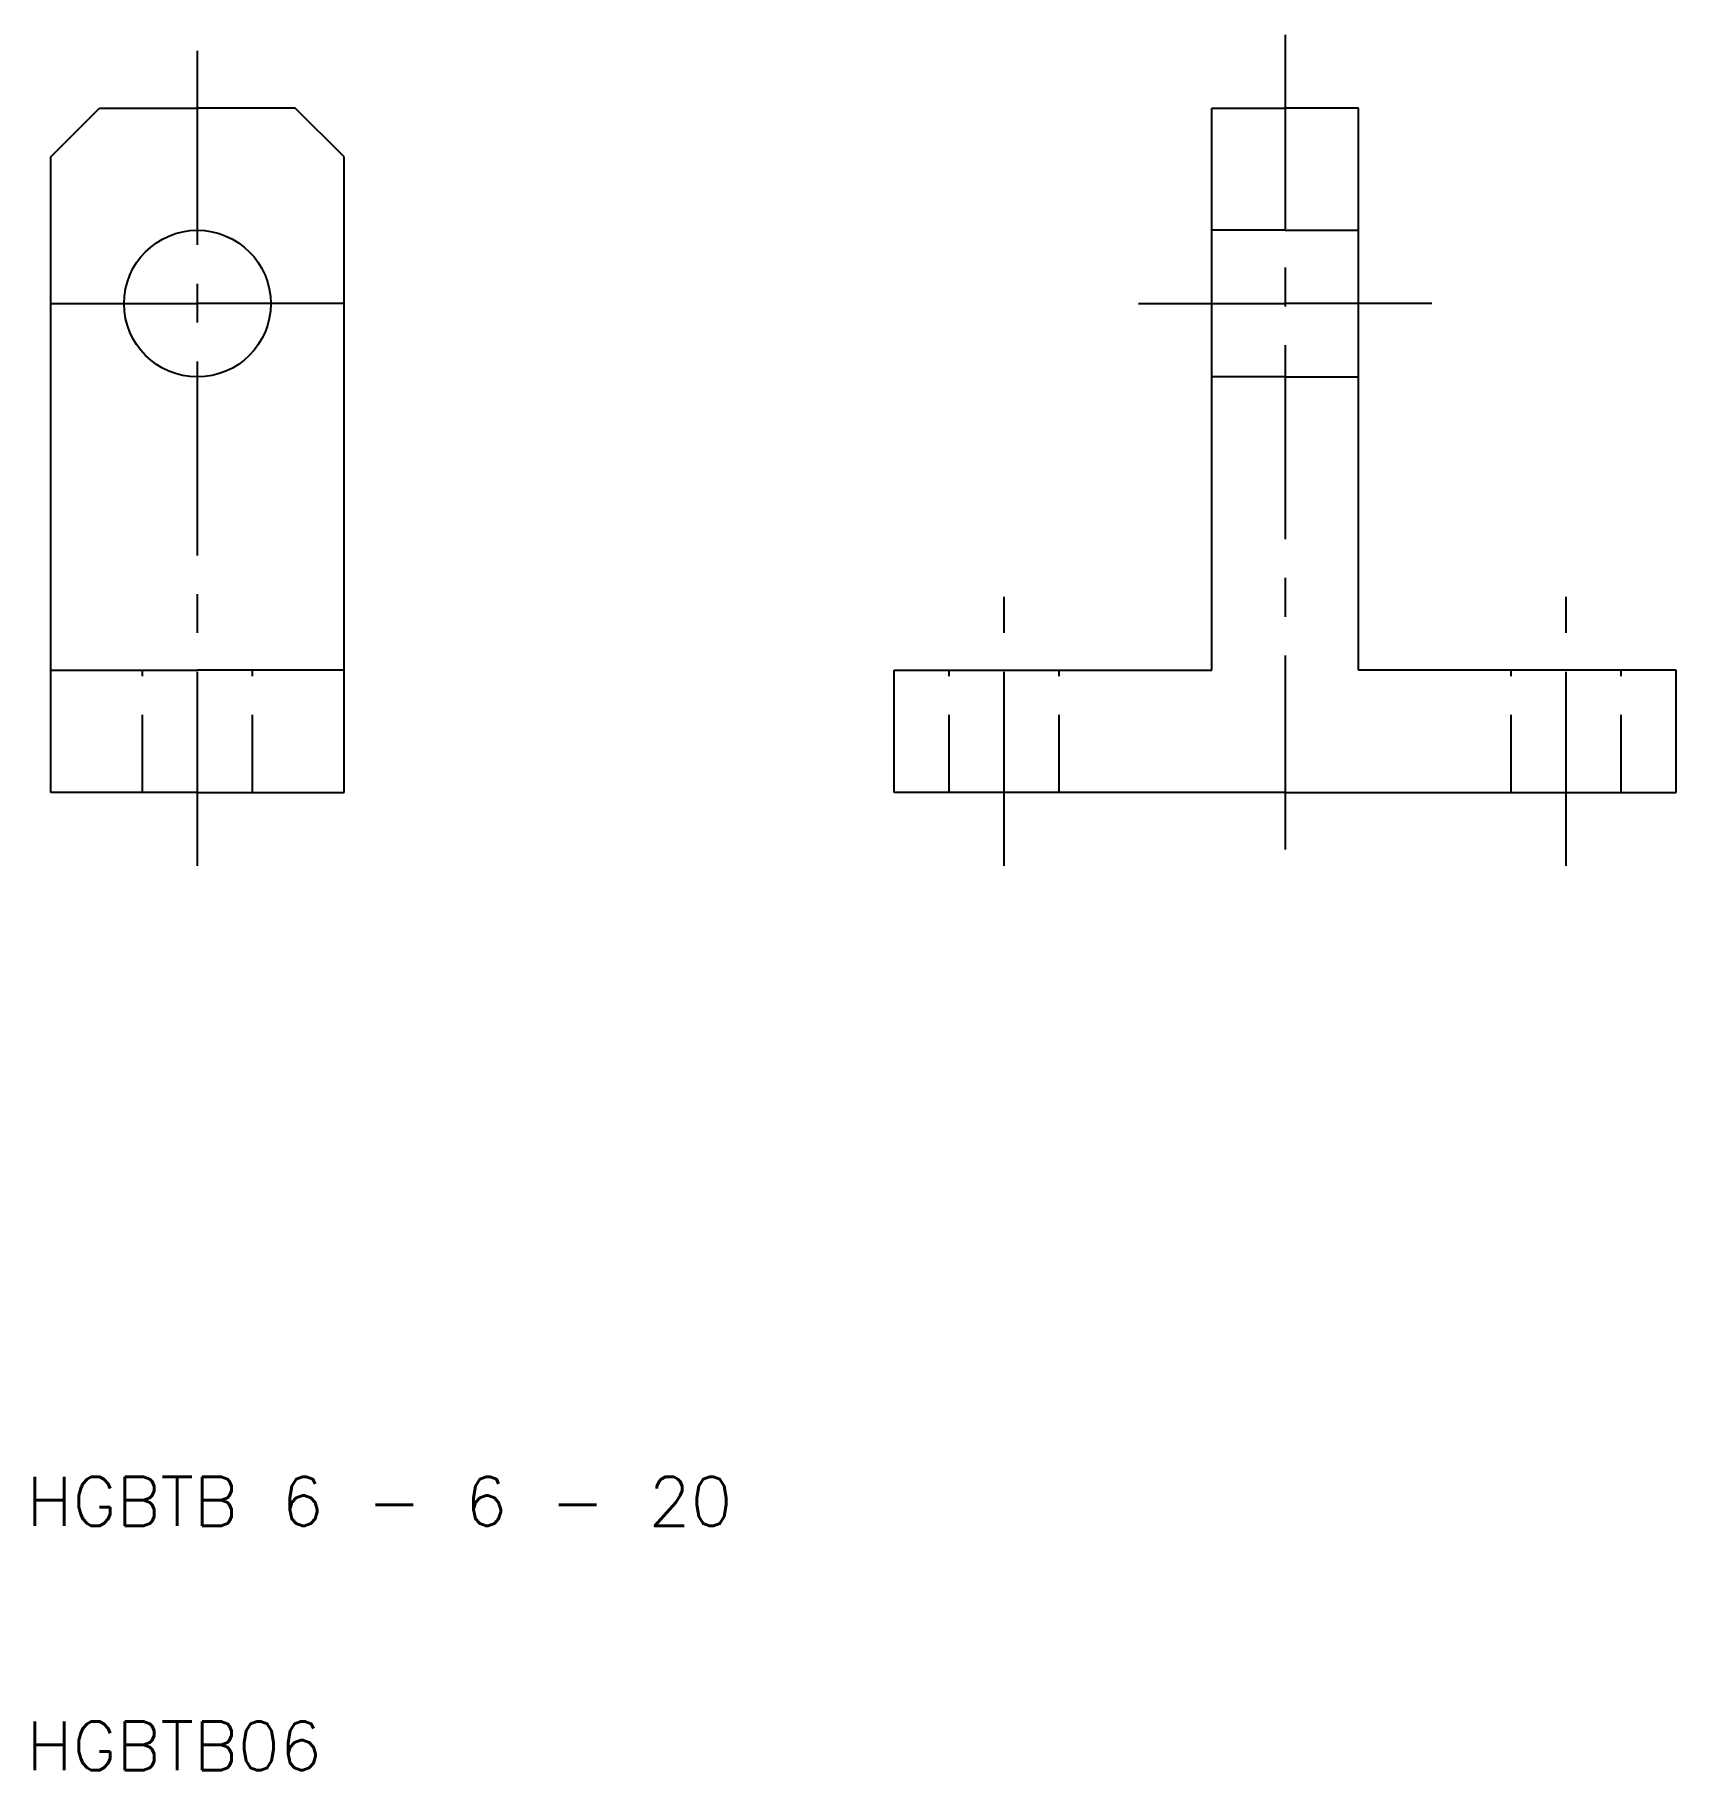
# Model space of a CAD drawing. Extents: x 10.3 to 77.5, y 10 to 81.
import ezdxf

# ---------------------------------------------------------------- set-up
doc = ezdxf.new("R2010")
doc.units = 0
doc.header["$LTSCALE"] = 0.25
doc.linetypes.add('CENTER', pattern=[50.8, 31.75, -6.35, 6.35, -6.35])
doc.linetypes.add('DASHED', pattern=[19.05, 12.7, -6.35])
doc.layers.get('0').update_dxf_attribs({"linetype": 'CONTINUOUS'})
doc.layers.add('CENTER', color=1, linetype='CENTER')
doc.styles.get("Standard").update_dxf_attribs({"font": 'txt.shx', "bigfont": 'extfont.shx'})

msp = doc.modelspace()

# ---------------------------------------------------------------- linework, layer by layer
for p, q in [((11, 76), (13, 78)), ((13, 78), (17, 78)), ((21, 78), (17, 78)), ((23, 76), (21, 78)), ((58.5, 55), (58.5, 78)), ((58.5, 78), (61.5, 78)), ((64.5, 78), (61.5, 78)), ((64.5, 55), (64.5, 78)), ((11, 50), (11, 76)), ((23, 50), (23, 76)), ((11, 55), (17, 55)), ((23, 55), (17, 55)), ((45.5, 55), (58.5, 55)), ((45.5, 50), (45.5, 55)), ((77.5, 55), (64.5, 55)), ((77.5, 50), (77.5, 55)), ((17, 50), (11, 50)), ((17, 50), (23, 50)), ((61.5, 50), (45.5, 50)), ((61.5, 50), (77.5, 50))]:
    msp.add_line(p, q)
at = {"color": 3, "linetype": 'DASHED'}
for p, q in [((61.5, 73), (58.5, 73)), ((61.5, 73), (64.5, 73)), ((61.5, 67), (58.5, 67)), ((61.5, 67), (64.5, 67)), ((14.75, 50), (14.75, 55)), ((19.25, 50), (19.25, 55)), ((47.75, 50), (47.75, 55)), ((52.25, 50), (52.25, 55)), ((70.75, 50), (70.75, 55)), ((75.25, 50), (75.25, 55))]:
    msp.add_line(p, q, dxfattribs=at)
msp.add_circle((17, 70), 3)
at = {"layer": 'CENTER', "color": 1, "linetype": 'CENTER'}
for p, q in [((17, 47), (17, 81)), ((61.5, 81), (61.5, 47)), ((11, 70), (17, 70)), ((23, 70), (17, 70)), ((55.5, 70), (61.5, 70)), ((67.5, 70), (61.5, 70)), ((50, 47), (50, 58)), ((73, 47), (73, 58))]:
    msp.add_line(p, q, dxfattribs=at)

# ---------------------------------------------------------------- texts
for s, p in [('HGBTB 6 - 6 - 20', (10, 20)), ('HGBTB06', (10, 10))]:
    msp.add_text(s, height=2).set_placement(p)

doc.saveas('drawing.dxf')
